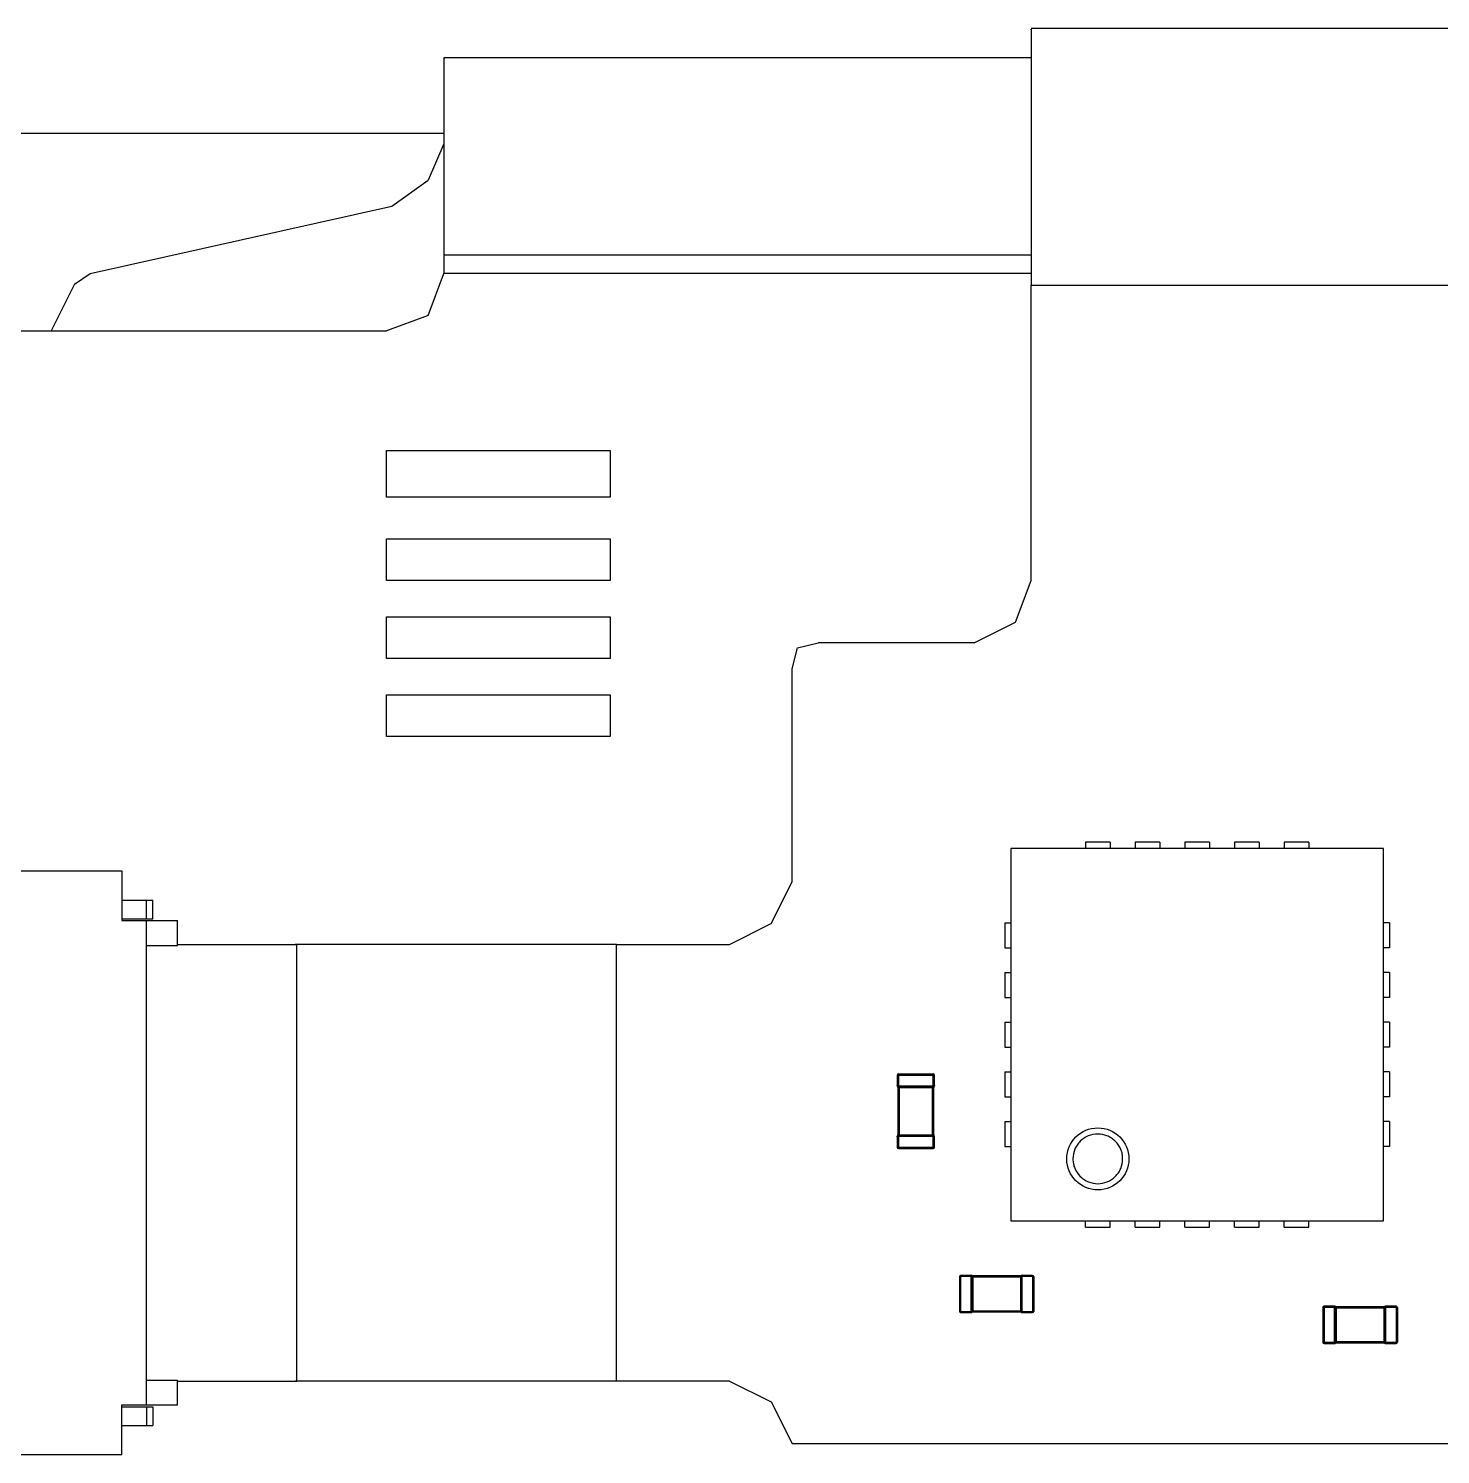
# Model space of a CAD drawing. Header units: millimetres. Extents: x -17.5 to 17.4, y -19.9 to 20.8.
# Drawn here: x -10.67 to 0.7, y 9.31 to 20.8 of the extents above; entities that cross this region are included whole.
import ezdxf

# ---------------------------------------------------------------- set-up
doc = ezdxf.new("R2010")
doc.units = ezdxf.units.MM

msp = doc.modelspace()

# ---------------------------------------------------------------- linework, layer by layer
at = {"color": 7, "linetype": 'Continuous', "lineweight": 25}
for p, q in [((1.047, 20.796), (-2.596, 20.796)), ((-2.596, 20.559), (-7.328, 20.559)), ((-7.328, 19.952), (-15.074, 19.952)), ((-7.328, 19.868), (-7.453, 19.575)), ((-7.746, 19.366), (-7.453, 19.575)), ((-10.175, 18.822), (-7.746, 19.366)), ((-7.328, 18.972), (-7.328, 18.822)), ((-2.596, 18.972), (-7.328, 18.972)), ((-10.301, 18.738), (-10.489, 18.361)), ((-10.301, 18.738), (-10.175, 18.822)), ((-7.453, 18.486), (-7.328, 18.822)), ((-2.596, 18.822), (-7.328, 18.822)), ((-2.596, 18.73), (1.047, 18.73)), ((-2.596, 16.351), (-2.596, 18.73)), ((-7.453, 18.486), (-7.788, 18.361)), ((-14.069, 18.361), (-7.788, 18.361)), ((-7.788, 17.021), (-7.788, 17.398)), ((-7.788, 17.398), (-5.988, 17.398)), ((-5.988, 17.398), (-5.988, 17.021)), ((-5.988, 17.021), (-7.788, 17.021)), ((-7.788, 16.351), (-7.788, 16.686)), ((-7.788, 16.686), (-5.988, 16.686)), ((-5.988, 16.686), (-5.988, 16.351)), ((-5.988, 16.351), (-7.788, 16.351)), ((-2.722, 16.016), (-2.596, 16.351)), ((-7.788, 15.723), (-7.788, 16.058)), ((-7.788, 16.058), (-5.988, 16.058)), ((-5.988, 16.058), (-5.988, 15.723)), ((-3.057, 15.849), (-2.722, 16.016)), ((-4.522, 15.639), (-4.48, 15.807)), ((-4.48, 15.807), (-4.313, 15.849)), ((-3.057, 15.849), (-4.313, 15.849)), ((-5.988, 15.723), (-7.788, 15.723)), ((-4.522, 13.923), (-4.522, 15.639)), ((-7.788, 15.095), (-7.788, 15.43)), ((-7.788, 15.43), (-5.988, 15.43)), ((-5.988, 15.43), (-5.988, 15.095)), ((-5.988, 15.095), (-7.788, 15.095)), ((-1.96, 14.242), (-2.16, 14.242)), ((-2.16, 14.242), (-2.16, 14.192)), ((-1.96, 14.242), (-1.96, 14.192)), ((-1.76, 14.242), (-1.76, 14.192)), ((-1.56, 14.242), (-1.76, 14.242)), ((-1.56, 14.242), (-1.56, 14.192)), ((-1.16, 14.242), (-1.36, 14.242)), ((-1.36, 14.242), (-1.36, 14.192)), ((-1.16, 14.242), (-1.16, 14.192)), ((-0.76, 14.242), (-0.96, 14.242)), ((-0.96, 14.242), (-0.96, 14.192)), ((-0.76, 14.242), (-0.76, 14.192)), ((-0.36, 14.242), (-0.56, 14.242)), ((-0.56, 14.242), (-0.56, 14.192)), ((-0.36, 14.242), (-0.36, 14.192)), ((-2.76, 14.192), (-2.76, 11.192)), ((0.24, 14.192), (-2.76, 14.192)), ((0.24, 11.192), (0.24, 14.192)), ((-13.071, 14.011), (-9.921, 14.011)), ((-9.921, 14.011), (-9.921, 13.611)), ((-4.69, 13.588), (-4.522, 13.923)), ((-9.921, 13.776), (-9.671, 13.776)), ((-9.721, 13.626), (-9.721, 13.776)), ((-9.671, 13.626), (-9.671, 13.776)), ((-9.921, 13.626), (-9.671, 13.626)), ((-9.921, 13.611), (-9.471, 13.611)), ((-9.721, 9.711), (-9.721, 13.611)), ((-9.471, 13.411), (-9.471, 13.611)), ((-5.025, 13.42), (-4.69, 13.588)), ((-2.81, 13.592), (-2.81, 13.392)), ((-2.81, 13.592), (-2.76, 13.592)), ((0.29, 13.592), (0.24, 13.592)), ((0.29, 13.592), (0.29, 13.392)), ((-9.721, 13.411), (-9.471, 13.411)), ((-9.471, 13.42), (-8.511, 13.42)), ((-8.511, 9.903), (-8.511, 13.42)), ((-5.936, 9.903), (-5.936, 13.42)), ((-5.936, 13.42), (-5.025, 13.42)), ((-2.81, 13.392), (-2.76, 13.392)), ((0.29, 13.392), (0.24, 13.392)), ((-2.81, 13.192), (-2.81, 12.992)), ((-2.81, 13.192), (-2.76, 13.192)), ((0.29, 13.192), (0.24, 13.192)), ((0.29, 13.192), (0.29, 12.992)), ((-2.81, 12.992), (-2.76, 12.992)), ((0.29, 12.992), (0.24, 12.992)), ((-2.81, 12.792), (-2.81, 12.592)), ((-2.81, 12.792), (-2.76, 12.792)), ((0.29, 12.792), (0.24, 12.792)), ((0.29, 12.792), (0.29, 12.592)), ((-2.81, 12.592), (-2.76, 12.592)), ((0.29, 12.592), (0.24, 12.592)), ((-3.676, 12.366), (-3.676, 12.282)), ((-3.676, 12.366), (-3.376, 12.366)), ((-3.666, 12.376), (-3.666, 12.282)), ((-3.666, 12.376), (-3.386, 12.376)), ((-3.386, 12.282), (-3.386, 12.376)), ((-3.376, 12.282), (-3.376, 12.366)), ((-2.81, 12.392), (-2.81, 12.192)), ((-2.81, 12.392), (-2.76, 12.392)), ((0.29, 12.392), (0.24, 12.392)), ((0.29, 12.392), (0.29, 12.192)), ((-3.676, 12.282), (-3.666, 12.282)), ((-3.676, 12.281), (-3.675, 12.277)), ((-3.676, 12.279), (-3.676, 12.279)), ((-3.676, 12.279), (-3.675, 12.277)), ((-3.675, 12.277), (-3.674, 12.274)), ((-3.675, 12.276), (-3.675, 12.275)), ((-3.674, 12.274), (-3.674, 12.274)), ((-3.671, 12.268), (-3.671, 11.885)), ((-3.661, 12.281), (-3.391, 12.281)), ((-3.661, 12.274), (-3.391, 12.274)), ((-3.661, 12.268), (-3.391, 12.268)), ((-3.661, 12.268), (-3.661, 11.885)), ((-3.391, 11.885), (-3.391, 12.268)), ((-3.386, 12.282), (-3.376, 12.282)), ((-3.381, 11.885), (-3.381, 12.268)), ((-3.379, 12.274), (-3.377, 12.277)), ((-3.379, 12.274), (-3.379, 12.274)), ((-3.378, 12.275), (-3.377, 12.276)), ((-3.376, 12.281), (-3.377, 12.279)), ((-3.377, 12.277), (-3.376, 12.279)), ((-3.376, 12.279), (-3.376, 12.279)), ((-2.81, 12.192), (-2.76, 12.192)), ((0.29, 12.192), (0.24, 12.192)), ((-2.81, 11.992), (-2.81, 11.792)), ((-2.81, 11.992), (-2.76, 11.992)), ((0.29, 11.992), (0.24, 11.992)), ((0.29, 11.992), (0.29, 11.792)), ((-3.675, 11.875), (-3.676, 11.874)), ((-3.676, 11.874), (-3.676, 11.873)), ((-3.676, 11.871), (-3.676, 11.873)), ((-3.666, 11.871), (-3.676, 11.871)), ((-3.676, 11.871), (-3.676, 11.786)), ((-3.674, 11.878), (-3.675, 11.875)), ((-3.675, 11.877), (-3.675, 11.876)), ((-3.674, 11.878), (-3.674, 11.878)), ((-3.666, 11.871), (-3.666, 11.776)), ((-3.661, 11.885), (-3.391, 11.885)), ((-3.391, 11.878), (-3.661, 11.878)), ((-3.391, 11.872), (-3.661, 11.872)), ((-3.376, 11.871), (-3.386, 11.871)), ((-3.386, 11.776), (-3.386, 11.871)), ((-3.377, 11.875), (-3.379, 11.878)), ((-3.379, 11.878), (-3.379, 11.878)), ((-3.377, 11.876), (-3.378, 11.877)), ((-3.376, 11.874), (-3.377, 11.875)), ((-3.376, 11.871), (-3.377, 11.875)), ((-3.376, 11.873), (-3.376, 11.874)), ((-3.376, 11.786), (-3.376, 11.871)), ((-3.676, 11.786), (-3.376, 11.786)), ((-3.666, 11.776), (-3.386, 11.776)), ((-2.81, 11.792), (-2.76, 11.792)), ((0.29, 11.792), (0.24, 11.792)), ((-2.76, 11.192), (0.24, 11.192)), ((-2.16, 11.142), (-2.16, 11.192)), ((-2.16, 11.142), (-1.96, 11.142)), ((-1.96, 11.142), (-1.96, 11.192)), ((-1.76, 11.142), (-1.76, 11.192)), ((-1.76, 11.142), (-1.56, 11.142)), ((-1.56, 11.142), (-1.56, 11.192)), ((-1.36, 11.142), (-1.36, 11.192)), ((-1.36, 11.142), (-1.16, 11.142)), ((-1.16, 11.142), (-1.16, 11.192)), ((-0.96, 11.142), (-0.96, 11.192)), ((-0.96, 11.142), (-0.76, 11.142)), ((-0.76, 11.142), (-0.76, 11.192)), ((-0.56, 11.142), (-0.56, 11.192)), ((-0.56, 11.142), (-0.36, 11.142)), ((-0.36, 11.142), (-0.36, 11.192)), ((-3.081, 10.744), (-3.175, 10.744)), ((-3.175, 10.744), (-3.175, 10.464)), ((-3.165, 10.754), (-3.165, 10.454)), ((-3.081, 10.754), (-3.165, 10.754)), ((-3.081, 10.744), (-3.081, 10.754)), ((-3.08, 10.754), (-3.078, 10.754)), ((-3.08, 10.469), (-3.08, 10.739)), ((-3.078, 10.754), (-3.078, 10.754)), ((-3.076, 10.753), (-3.078, 10.754)), ((-3.073, 10.752), (-3.076, 10.753)), ((-3.074, 10.752), (-3.075, 10.753)), ((-3.073, 10.752), (-3.073, 10.752)), ((-3.073, 10.469), (-3.073, 10.739)), ((-2.684, 10.749), (-3.067, 10.749)), ((-3.067, 10.739), (-3.067, 10.469)), ((-2.684, 10.739), (-3.067, 10.739)), ((-2.684, 10.739), (-2.684, 10.469)), ((-2.674, 10.753), (-2.677, 10.751)), ((-2.677, 10.752), (-2.677, 10.752)), ((-2.677, 10.739), (-2.677, 10.469)), ((-2.675, 10.753), (-2.676, 10.752)), ((-2.673, 10.754), (-2.674, 10.753)), ((-2.67, 10.754), (-2.674, 10.753)), ((-2.672, 10.754), (-2.673, 10.754)), ((-2.671, 10.739), (-2.671, 10.469)), ((-2.67, 10.754), (-2.67, 10.744)), ((-2.585, 10.754), (-2.67, 10.754)), ((-2.575, 10.744), (-2.67, 10.744)), ((-2.585, 10.754), (-2.585, 10.454)), ((-2.575, 10.744), (-2.575, 10.464)), ((-3.175, 10.464), (-3.081, 10.464)), ((-3.165, 10.454), (-3.081, 10.454)), ((-3.081, 10.454), (-3.081, 10.464)), ((-3.08, 10.454), (-3.076, 10.455)), ((-3.078, 10.454), (-3.076, 10.455)), ((-3.078, 10.454), (-3.078, 10.454)), ((-3.076, 10.455), (-3.073, 10.457)), ((-3.075, 10.455), (-3.074, 10.456)), ((-3.073, 10.457), (-3.073, 10.457)), ((-3.067, 10.469), (-2.684, 10.469)), ((-3.067, 10.459), (-2.684, 10.459)), ((-2.678, 10.457), (-2.674, 10.455)), ((-2.677, 10.457), (-2.677, 10.457)), ((-2.676, 10.456), (-2.675, 10.455)), ((-2.674, 10.455), (-2.673, 10.454)), ((-2.673, 10.454), (-2.672, 10.454)), ((-2.67, 10.454), (-2.672, 10.455)), ((-2.67, 10.464), (-2.67, 10.454)), ((-2.67, 10.464), (-2.575, 10.464)), ((-2.67, 10.454), (-2.585, 10.454)), ((-0.154, 10.496), (-0.248, 10.496)), ((-0.248, 10.496), (-0.248, 10.216)), ((-0.154, 10.506), (-0.238, 10.506)), ((-0.238, 10.506), (-0.238, 10.206)), ((-0.154, 10.496), (-0.154, 10.506)), ((-0.153, 10.506), (-0.151, 10.505)), ((-0.153, 10.221), (-0.153, 10.491)), ((-0.151, 10.505), (-0.151, 10.505)), ((-0.149, 10.505), (-0.151, 10.505)), ((-0.146, 10.503), (-0.149, 10.505)), ((-0.147, 10.504), (-0.148, 10.504)), ((-0.146, 10.503), (-0.146, 10.503)), ((-0.146, 10.221), (-0.146, 10.491)), ((0.243, 10.501), (-0.14, 10.501)), ((-0.14, 10.491), (-0.14, 10.221)), ((0.243, 10.491), (-0.14, 10.491)), ((0.243, 10.491), (0.243, 10.221)), ((0.253, 10.505), (0.25, 10.503)), ((0.25, 10.503), (0.25, 10.503)), ((0.25, 10.491), (0.25, 10.221)), ((0.252, 10.504), (0.251, 10.504)), ((0.257, 10.506), (0.253, 10.505)), ((0.254, 10.505), (0.253, 10.505)), ((0.255, 10.505), (0.254, 10.505)), ((0.256, 10.491), (0.256, 10.221)), ((0.258, 10.506), (0.258, 10.496)), ((0.342, 10.506), (0.258, 10.506)), ((0.352, 10.496), (0.258, 10.496)), ((0.342, 10.506), (0.342, 10.206)), ((0.352, 10.496), (0.352, 10.216)), ((-0.248, 10.216), (-0.154, 10.216)), ((-0.238, 10.206), (-0.154, 10.206)), ((-0.154, 10.206), (-0.154, 10.216)), ((-0.153, 10.206), (-0.149, 10.206)), ((-0.151, 10.206), (-0.151, 10.206)), ((-0.151, 10.206), (-0.149, 10.206)), ((-0.149, 10.206), (-0.146, 10.208)), ((-0.148, 10.207), (-0.147, 10.207)), ((-0.146, 10.208), (-0.146, 10.208)), ((-0.14, 10.221), (0.243, 10.221)), ((-0.14, 10.211), (0.243, 10.211)), ((0.249, 10.208), (0.253, 10.206)), ((0.25, 10.208), (0.25, 10.208)), ((0.251, 10.207), (0.252, 10.207)), ((0.253, 10.206), (0.254, 10.206)), ((0.254, 10.206), (0.255, 10.206)), ((0.257, 10.206), (0.255, 10.206)), ((0.258, 10.216), (0.352, 10.216)), ((0.258, 10.216), (0.258, 10.206)), ((0.258, 10.206), (0.342, 10.206)), ((-9.721, 9.911), (-9.471, 9.911)), ((-9.471, 9.711), (-9.471, 9.911)), ((-9.471, 9.903), (-8.511, 9.903)), ((-5.025, 9.903), (-5.936, 9.903)), ((-5.025, 9.903), (-4.69, 9.735)), ((-9.921, 9.711), (-9.471, 9.711)), ((-9.921, 9.311), (-9.921, 9.711)), ((-9.921, 9.696), (-9.671, 9.696)), ((-9.721, 9.696), (-9.721, 9.546)), ((-9.671, 9.696), (-9.671, 9.546)), ((-4.69, 9.735), (-4.522, 9.4)), ((-9.921, 9.546), (-9.671, 9.546)), ((-13.071, 9.311), (-9.921, 9.311)), ((-4.522, 9.4), (1.926, 9.4))]:
    msp.add_line(p, q, dxfattribs=at)
at = {"color": 7, "linetype": 'Continuous', "lineweight": 25, "flags": 128}
for points in [[(-3.666, 12.282), (-3.667, 12.281), (-3.668, 12.28), (-3.668, 12.279), (-3.669, 12.277), (-3.669, 12.277), (-3.67, 12.276), (-3.67, 12.275), (-3.671, 12.274)], [(-3.661, 12.281), (-3.661, 12.28), (-3.661, 12.279), (-3.661, 12.278), (-3.661, 12.277), (-3.661, 12.276), (-3.661, 12.276), (-3.661, 12.275), (-3.661, 12.274)], [(-3.661, 12.268), (-3.661, 12.268), (-3.661, 12.269), (-3.661, 12.27), (-3.661, 12.271), (-3.661, 12.272), (-3.661, 12.273), (-3.661, 12.273), (-3.661, 12.274)], [(-3.391, 12.281), (-3.391, 12.28), (-3.391, 12.279), (-3.391, 12.278), (-3.391, 12.277), (-3.391, 12.276), (-3.391, 12.276), (-3.391, 12.275), (-3.391, 12.274)], [(-3.391, 12.268), (-3.391, 12.268), (-3.391, 12.269), (-3.391, 12.27), (-3.391, 12.271), (-3.391, 12.272), (-3.391, 12.273), (-3.391, 12.273), (-3.391, 12.274)], [(-3.386, 12.282), (-3.385, 12.281), (-3.385, 12.28), (-3.384, 12.279), (-3.383, 12.277), (-3.383, 12.277), (-3.382, 12.276), (-3.382, 12.275), (-3.382, 12.274)], [(-3.666, 11.871), (-3.667, 11.872), (-3.668, 11.873), (-3.668, 11.874), (-3.669, 11.875), (-3.669, 11.876), (-3.67, 11.877), (-3.67, 11.878), (-3.671, 11.878)], [(-3.661, 11.878), (-3.661, 11.879), (-3.661, 11.88), (-3.661, 11.881), (-3.661, 11.881), (-3.661, 11.882), (-3.661, 11.883), (-3.661, 11.884), (-3.661, 11.885)], [(-3.661, 11.872), (-3.661, 11.873), (-3.661, 11.873), (-3.661, 11.874), (-3.661, 11.875), (-3.661, 11.876), (-3.661, 11.877), (-3.661, 11.878), (-3.661, 11.878)], [(-3.391, 11.878), (-3.391, 11.879), (-3.391, 11.88), (-3.391, 11.881), (-3.391, 11.881), (-3.391, 11.882), (-3.391, 11.883), (-3.391, 11.884), (-3.391, 11.885)], [(-3.391, 11.872), (-3.391, 11.873), (-3.391, 11.873), (-3.391, 11.874), (-3.391, 11.875), (-3.391, 11.876), (-3.391, 11.877), (-3.391, 11.878), (-3.391, 11.878)], [(-3.386, 11.871), (-3.385, 11.872), (-3.385, 11.873), (-3.384, 11.874), (-3.383, 11.875), (-3.383, 11.876), (-3.382, 11.877), (-3.382, 11.878), (-3.382, 11.878)], [(-3.081, 10.744), (-3.08, 10.745), (-3.079, 10.746), (-3.078, 10.746), (-3.076, 10.747), (-3.076, 10.747), (-3.075, 10.748), (-3.074, 10.748), (-3.073, 10.749)], [(-3.08, 10.739), (-3.079, 10.739), (-3.078, 10.739), (-3.077, 10.739), (-3.076, 10.739), (-3.075, 10.739), (-3.075, 10.739), (-3.074, 10.739), (-3.073, 10.739)], [(-3.073, 10.739), (-3.073, 10.739), (-3.072, 10.739), (-3.071, 10.739), (-3.07, 10.739), (-3.069, 10.739), (-3.068, 10.739), (-3.068, 10.739), (-3.067, 10.739)], [(-2.684, 10.739), (-2.683, 10.739), (-2.682, 10.739), (-2.681, 10.739), (-2.68, 10.739), (-2.68, 10.739), (-2.679, 10.739), (-2.678, 10.739), (-2.677, 10.739)], [(-2.67, 10.744), (-2.671, 10.745), (-2.672, 10.746), (-2.673, 10.746), (-2.674, 10.747), (-2.675, 10.747), (-2.676, 10.748), (-2.677, 10.748), (-2.677, 10.749)], [(-2.671, 10.739), (-2.672, 10.739), (-2.672, 10.739), (-2.673, 10.739), (-2.674, 10.739), (-2.675, 10.739), (-2.676, 10.739), (-2.677, 10.739), (-2.677, 10.739)], [(-3.081, 10.464), (-3.08, 10.463), (-3.079, 10.463), (-3.078, 10.462), (-3.076, 10.461), (-3.076, 10.461), (-3.075, 10.46), (-3.074, 10.46), (-3.073, 10.46)], [(-3.08, 10.469), (-3.079, 10.469), (-3.078, 10.469), (-3.077, 10.469), (-3.076, 10.469), (-3.075, 10.469), (-3.075, 10.469), (-3.074, 10.469), (-3.073, 10.469)], [(-3.073, 10.469), (-3.073, 10.469), (-3.072, 10.469), (-3.071, 10.469), (-3.07, 10.469), (-3.069, 10.469), (-3.068, 10.469), (-3.068, 10.469), (-3.067, 10.469)], [(-2.684, 10.469), (-2.683, 10.469), (-2.682, 10.469), (-2.681, 10.469), (-2.68, 10.469), (-2.68, 10.469), (-2.679, 10.469), (-2.678, 10.469), (-2.677, 10.469)], [(-2.671, 10.469), (-2.672, 10.469), (-2.672, 10.469), (-2.673, 10.469), (-2.674, 10.469), (-2.675, 10.469), (-2.676, 10.469), (-2.677, 10.469), (-2.677, 10.469)], [(-2.67, 10.464), (-2.671, 10.463), (-2.672, 10.463), (-2.673, 10.462), (-2.674, 10.461), (-2.675, 10.461), (-2.676, 10.46), (-2.677, 10.46), (-2.677, 10.46)], [(-0.154, 10.496), (-0.153, 10.496), (-0.152, 10.497), (-0.15, 10.498), (-0.149, 10.498), (-0.148, 10.499), (-0.148, 10.499), (-0.147, 10.5), (-0.146, 10.5)], [(-0.153, 10.491), (-0.152, 10.491), (-0.151, 10.491), (-0.15, 10.491), (-0.149, 10.491), (-0.148, 10.491), (-0.148, 10.491), (-0.147, 10.491), (-0.146, 10.491)], [(-0.146, 10.491), (-0.145, 10.491), (-0.145, 10.491), (-0.144, 10.491), (-0.143, 10.491), (-0.142, 10.491), (-0.141, 10.491), (-0.14, 10.491), (-0.14, 10.491)], [(0.243, 10.491), (0.244, 10.491), (0.245, 10.491), (0.246, 10.491), (0.247, 10.491), (0.248, 10.491), (0.248, 10.491), (0.249, 10.491), (0.25, 10.491)], [(0.258, 10.496), (0.256, 10.496), (0.255, 10.497), (0.254, 10.498), (0.253, 10.498), (0.252, 10.499), (0.251, 10.499), (0.25, 10.5), (0.25, 10.5)], [(0.256, 10.491), (0.255, 10.491), (0.255, 10.491), (0.254, 10.491), (0.253, 10.491), (0.252, 10.491), (0.251, 10.491), (0.25, 10.491), (0.25, 10.491)], [(-0.154, 10.216), (-0.153, 10.215), (-0.152, 10.214), (-0.15, 10.213), (-0.149, 10.213), (-0.148, 10.212), (-0.148, 10.212), (-0.147, 10.211), (-0.146, 10.211)], [(-0.153, 10.221), (-0.152, 10.221), (-0.151, 10.221), (-0.15, 10.221), (-0.149, 10.221), (-0.148, 10.221), (-0.148, 10.221), (-0.147, 10.221), (-0.146, 10.221)], [(-0.146, 10.221), (-0.145, 10.221), (-0.145, 10.221), (-0.144, 10.221), (-0.143, 10.221), (-0.142, 10.221), (-0.141, 10.221), (-0.14, 10.221), (-0.14, 10.221)], [(0.243, 10.221), (0.244, 10.221), (0.245, 10.221), (0.246, 10.221), (0.247, 10.221), (0.248, 10.221), (0.248, 10.221), (0.249, 10.221), (0.25, 10.221)], [(0.256, 10.221), (0.255, 10.221), (0.255, 10.221), (0.254, 10.221), (0.253, 10.221), (0.252, 10.221), (0.251, 10.221), (0.25, 10.221), (0.25, 10.221)], [(0.258, 10.216), (0.256, 10.215), (0.255, 10.214), (0.254, 10.213), (0.253, 10.213), (0.252, 10.212), (0.251, 10.212), (0.25, 10.211), (0.25, 10.211)]]:
    msp.add_lwpolyline(points, dxfattribs=at)
at = {"color": 7, "linetype": 'Continuous', "lineweight": 25}
msp.add_circle((-2.06, 11.692), 0.25, dxfattribs=at)
for centre, radius, start, end in [((-3.666, 12.366), 0.01, 90, 180), ((-3.386, 12.366), 0.01, 0, 90), ((-3.668, 12.282), 0.00854, 182.195, 248.6735), ((-3.666, 12.281), 0.01, 180, 191.8375), ((-3.681, 12.268), 0.01, 359.9999, 41.4097), ((-3.681, 12.268), 0.00978, 357.9466, 41.9568), ((-3.696, 12.264), 0.0323, 6.0885, 18.6142), ((-3.357, 12.264), 0.0323, 161.3805, 173.9144), ((-3.385, 12.282), 0.00854, 291.3265, 357.8049), ((-3.372, 12.268), 0.00978, 138.0425, 182.0537), ((-3.371, 12.268), 0.01, 138.5904, 180), ((-3.386, 12.281), 0.01, 348.162, 0), ((-3.668, 11.87), 0.00854, 111.3265, 177.8049), ((-3.666, 11.872), 0.01, 168.1635, 180), ((-3.681, 11.885), 0.01, 318.5905, 359.9999), ((-3.681, 11.885), 0.00978, 318.0433, 2.0528), ((-3.696, 11.889), 0.0323, 341.3819, 353.9128), ((-3.357, 11.889), 0.0323, 186.0838, 198.6186), ((-3.385, 11.87), 0.00854, 2.195, 68.6734), ((-3.372, 11.885), 0.00978, 177.9464, 221.957), ((-3.371, 11.885), 0.01, 179.9999, 221.4097), ((-3.386, 11.872), 0.01, 0, 11.8369), ((-3.666, 11.786), 0.01, 180, 270), ((-3.386, 11.786), 0.01, 270, 0), ((-3.165, 10.744), 0.01, 90, 180), ((-3.081, 10.746), 0.00854, 21.3265, 87.8049), ((-3.08, 10.744), 0.01, 78.1635, 90), ((-3.067, 10.759), 0.01, 228.5905, 269.9999), ((-3.067, 10.759), 0.00978, 228.0433, 272.0528), ((-3.063, 10.774), 0.0323, 251.3819, 263.9128), ((-2.684, 10.759), 0.01, 269.9999, 311.4097), ((-2.684, 10.759), 0.00978, 267.9466, 311.9568), ((-2.688, 10.774), 0.0323, 276.0885, 288.6142), ((-2.669, 10.746), 0.00854, 92.195, 158.6735), ((-2.671, 10.744), 0.01, 90, 101.8375), ((-2.585, 10.744), 0.01, 0, 90), ((-3.165, 10.464), 0.01, 180, 270), ((-3.081, 10.463), 0.00854, 272.195, 338.6734), ((-3.08, 10.464), 0.01, 270, 281.8369), ((-3.063, 10.435), 0.0323, 96.0838, 108.6186), ((-3.067, 10.45), 0.00978, 87.9464, 131.957), ((-3.067, 10.449), 0.01, 89.9999, 131.4097), ((-2.688, 10.435), 0.0323, 71.3805, 83.9144), ((-2.684, 10.45), 0.00978, 48.0425, 92.0537), ((-2.684, 10.449), 0.01, 48.5904, 90), ((-2.669, 10.463), 0.00854, 201.3265, 267.8049), ((-2.671, 10.464), 0.01, 258.162, 270), ((-2.585, 10.464), 0.01, 270, 360), ((-0.238, 10.496), 0.01, 90, 180), ((-0.154, 10.497), 0.00854, 21.3265, 87.8049), ((-0.153, 10.496), 0.01, 78.1635, 90), ((-0.14, 10.51), 0.00978, 228.0433, 272.0528), ((-0.14, 10.511), 0.01, 228.5905, 269.9999), ((-0.136, 10.525), 0.0323, 251.3819, 263.9128), ((0.243, 10.51), 0.00978, 267.9466, 311.9568), ((0.243, 10.511), 0.01, 269.9999, 311.4097), ((0.239, 10.525), 0.0323, 276.0885, 288.6142), ((0.258, 10.497), 0.00854, 92.195, 158.6735), ((0.256, 10.496), 0.01, 90, 101.8375), ((0.342, 10.496), 0.01, 0, 90), ((-0.238, 10.216), 0.01, 180, 270), ((-0.154, 10.214), 0.00854, 272.195, 338.6734), ((-0.153, 10.216), 0.01, 270, 281.8369), ((-0.136, 10.186), 0.0323, 96.0838, 108.6186), ((-0.14, 10.201), 0.00978, 87.9464, 131.957), ((-0.14, 10.201), 0.01, 89.9999, 131.4097), ((0.239, 10.186), 0.0323, 71.3805, 83.9144), ((0.243, 10.201), 0.00978, 48.0425, 92.0537), ((0.243, 10.201), 0.01, 48.5904, 90), ((0.258, 10.214), 0.00854, 201.3265, 267.8049), ((0.256, 10.216), 0.01, 258.162, 270), ((0.342, 10.216), 0.01, 270, 0)]:
    msp.add_arc(centre, radius, start, end, dxfattribs=at)
for points, knots in [([(-2.596, 20.785), (-2.596, 20.788), (-2.596, 20.799), (-2.596, 20.725), (-2.596, 20.593), (-2.596, 20.396), (-2.596, 20.136), (-2.596, 19.815), (-2.596, 19.444), (-2.596, 19.08), (-2.596, 18.842), (-2.596, 18.73)], [0, 0, 0, 0, 0.054755, 0.20498, 0.350664, 0.478426, 0.588893, 0.709373, 0.816455, 0.91337, 1, 1, 1, 1]), ([(-7.328, 20.553), (-7.328, 20.554), (-7.328, 20.559), (-7.328, 20.505), (-7.328, 20.404), (-7.328, 20.235), (-7.328, 19.984), (-7.328, 19.659), (-7.328, 19.323), (-7.328, 19.083), (-7.328, 18.972)], [0, 0, 0, 0, 0.048378, 0.198155, 0.33583, 0.455186, 0.614202, 0.759631, 0.889022, 1, 1, 1, 1]), ([(-5.936, 13.42), (-6.014, 13.42), (-6.177, 13.42), (-6.435, 13.42), (-6.694, 13.42), (-6.944, 13.42), (-7.279, 13.42), (-7.778, 13.42), (-8.284, 13.42), (-8.525, 13.42)], [0, 0, 0, 0, 0.0625, 0.125, 0.25, 0.375, 0.5, 0.75, 1, 1, 1, 1]), ([(-3.676, 12.281), (-3.676, 12.281), (-3.676, 12.281), (-3.676, 12.281), (-3.676, 12.282), (-3.676, 12.282)], [0, 0, 0, 0, 0.130558, 0.362832, 1, 1, 1, 1]), ([(-3.675, 12.277), (-3.675, 12.277), (-3.675, 12.276), (-3.674, 12.275), (-3.673, 12.274)], [0, 0, 0, 0, 0.09636, 1, 1, 1, 1]), ([(-3.674, 12.274), (-3.674, 12.274), (-3.674, 12.274), (-3.673, 12.274), (-3.673, 12.274)], [0, 0, 0, 0, 0.376261, 1, 1, 1, 1]), ([(-3.673, 12.274), (-3.673, 12.274), (-3.672, 12.274), (-3.671, 12.274), (-3.671, 12.274)], [0, 0, 0, 0, 0.528258, 1, 1, 1, 1]), ([(-3.671, 12.274), (-3.67, 12.274), (-3.668, 12.274), (-3.666, 12.274), (-3.665, 12.274)], [0, 0, 0, 0, 0.590507, 1, 1, 1, 1]), ([(-3.671, 12.268), (-3.671, 12.268), (-3.671, 12.268), (-3.671, 12.267), (-3.671, 12.267)], [0, 0, 0, 0, 0.533308, 1, 1, 1, 1]), ([(-3.671, 12.267), (-3.67, 12.267), (-3.67, 12.267), (-3.667, 12.267), (-3.665, 12.267), (-3.664, 12.267)], [0, 0, 0, 0, 0.280458, 0.561285, 1, 1, 1, 1]), ([(-3.666, 12.282), (-3.666, 12.282), (-3.665, 12.281), (-3.664, 12.281), (-3.664, 12.281)], [0, 0, 0, 0, 0.7509963, 1, 1, 1, 1]), ([(-3.664, 12.281), (-3.664, 12.28), (-3.665, 12.277), (-3.665, 12.275), (-3.665, 12.274)], [0, 0, 0, 0, 0.559265, 1, 1, 1, 1]), ([(-3.665, 12.274), (-3.664, 12.274), (-3.663, 12.274), (-3.662, 12.274), (-3.661, 12.274)], [0, 0, 0, 0, 0.588221, 1, 1, 1, 1]), ([(-3.664, 12.281), (-3.664, 12.281), (-3.663, 12.281), (-3.662, 12.281), (-3.661, 12.281)], [0, 0, 0, 0, 0.5776981, 1, 1, 1, 1]), ([(-3.664, 12.267), (-3.663, 12.267), (-3.662, 12.268), (-3.661, 12.268), (-3.661, 12.268)], [0, 0, 0, 0, 0.587165, 1, 1, 1, 1]), ([(-3.391, 12.281), (-3.391, 12.281), (-3.39, 12.281), (-3.389, 12.281), (-3.388, 12.281)], [0, 0, 0, 0, 0.543981, 1, 1, 1, 1]), ([(-3.391, 12.274), (-3.39, 12.274), (-3.389, 12.274), (-3.388, 12.274), (-3.387, 12.274)], [0, 0, 0, 0, 0.531822, 1, 1, 1, 1]), ([(-3.391, 12.268), (-3.391, 12.268), (-3.39, 12.268), (-3.389, 12.267), (-3.389, 12.267)], [0, 0, 0, 0, 0.533476, 1, 1, 1, 1]), ([(-3.389, 12.267), (-3.388, 12.267), (-3.386, 12.267), (-3.383, 12.267), (-3.382, 12.267), (-3.381, 12.267)], [0, 0, 0, 0, 0.2804593, 0.5612824, 1, 1, 1, 1]), ([(-3.388, 12.281), (-3.388, 12.281), (-3.388, 12.281), (-3.387, 12.281), (-3.387, 12.282), (-3.386, 12.282)], [0, 0, 0, 0, 0.130554, 0.362826, 1, 1, 1, 1]), ([(-3.388, 12.281), (-3.388, 12.28), (-3.388, 12.277), (-3.387, 12.275), (-3.387, 12.274)], [0, 0, 0, 0, 0.559271, 1, 1, 1, 1]), ([(-3.387, 12.274), (-3.386, 12.274), (-3.384, 12.274), (-3.382, 12.274), (-3.382, 12.274)], [0, 0, 0, 0, 0.528254, 1, 1, 1, 1]), ([(-3.382, 12.274), (-3.381, 12.274), (-3.38, 12.274), (-3.379, 12.274), (-3.379, 12.274)], [0, 0, 0, 0, 0.590507, 1, 1, 1, 1]), ([(-3.381, 12.267), (-3.381, 12.267), (-3.381, 12.268), (-3.381, 12.268), (-3.381, 12.268)], [0, 0, 0, 0, 0.5873513, 1, 1, 1, 1]), ([(-3.377, 12.279), (-3.377, 12.278), (-3.377, 12.276), (-3.378, 12.275), (-3.379, 12.274)], [0, 0, 0, 0, 0.414578, 1, 1, 1, 1]), ([(-3.379, 12.274), (-3.379, 12.274), (-3.379, 12.274), (-3.379, 12.274), (-3.379, 12.274)], [0, 0, 0, 0, 0.783424, 1, 1, 1, 1]), ([(-3.376, 12.282), (-3.376, 12.282), (-3.376, 12.281), (-3.376, 12.281), (-3.376, 12.281)], [0, 0, 0, 0, 0.750995, 1, 1, 1, 1]), ([(-3.676, 11.873), (-3.676, 11.874), (-3.675, 11.876), (-3.674, 11.877), (-3.673, 11.878)], [0, 0, 0, 0, 0.414578, 1, 1, 1, 1]), ([(-3.676, 11.871), (-3.676, 11.871), (-3.676, 11.871), (-3.676, 11.871), (-3.676, 11.871)], [0, 0, 0, 0, 0.750965, 1, 1, 1, 1]), ([(-3.673, 11.878), (-3.673, 11.878), (-3.674, 11.878), (-3.674, 11.878), (-3.674, 11.878)], [0, 0, 0, 0, 0.78322, 1, 1, 1, 1]), ([(-3.671, 11.878), (-3.671, 11.878), (-3.672, 11.879), (-3.673, 11.878), (-3.673, 11.878)], [0, 0, 0, 0, 0.590453, 1, 1, 1, 1]), ([(-3.671, 11.885), (-3.67, 11.885), (-3.67, 11.886), (-3.667, 11.886), (-3.665, 11.885), (-3.664, 11.885)], [0, 0, 0, 0, 0.281015, 0.562038, 1, 1, 1, 1]), ([(-3.671, 11.885), (-3.671, 11.885), (-3.671, 11.885), (-3.671, 11.885), (-3.671, 11.885)], [0, 0, 0, 0, 0.5342385, 1, 1, 1, 1]), ([(-3.665, 11.878), (-3.666, 11.878), (-3.668, 11.879), (-3.67, 11.878), (-3.671, 11.878)], [0, 0, 0, 0, 0.528317, 1, 1, 1, 1]), ([(-3.664, 11.871), (-3.664, 11.871), (-3.665, 11.871), (-3.665, 11.871), (-3.666, 11.871), (-3.666, 11.871)], [0, 0, 0, 0, 0.130604, 0.362898, 1, 1, 1, 1]), ([(-3.664, 11.871), (-3.664, 11.873), (-3.665, 11.875), (-3.665, 11.877), (-3.665, 11.878)], [0, 0, 0, 0, 0.559271, 1, 1, 1, 1]), ([(-3.661, 11.878), (-3.662, 11.878), (-3.663, 11.878), (-3.665, 11.878), (-3.665, 11.878)], [0, 0, 0, 0, 0.531299, 1, 1, 1, 1]), ([(-3.664, 11.885), (-3.663, 11.885), (-3.662, 11.885), (-3.661, 11.885), (-3.661, 11.885)], [0, 0, 0, 0, 0.587246, 1, 1, 1, 1]), ([(-3.661, 11.872), (-3.662, 11.872), (-3.663, 11.872), (-3.664, 11.872), (-3.664, 11.871)], [0, 0, 0, 0, 0.54342, 1, 1, 1, 1]), ([(-3.391, 11.885), (-3.391, 11.885), (-3.39, 11.885), (-3.389, 11.885), (-3.389, 11.885)], [0, 0, 0, 0, 0.533411, 1, 1, 1, 1]), ([(-3.387, 11.878), (-3.388, 11.878), (-3.389, 11.878), (-3.391, 11.878), (-3.391, 11.878)], [0, 0, 0, 0, 0.587776, 1, 1, 1, 1]), ([(-3.388, 11.871), (-3.389, 11.872), (-3.39, 11.872), (-3.391, 11.872), (-3.391, 11.872)], [0, 0, 0, 0, 0.577206, 1, 1, 1, 1]), ([(-3.389, 11.885), (-3.388, 11.885), (-3.386, 11.886), (-3.383, 11.886), (-3.382, 11.885), (-3.381, 11.885)], [0, 0, 0, 0, 0.281028, 0.562042, 1, 1, 1, 1]), ([(-3.388, 11.871), (-3.388, 11.873), (-3.388, 11.875), (-3.387, 11.877), (-3.387, 11.878)], [0, 0, 0, 0, 0.559265, 1, 1, 1, 1]), ([(-3.386, 11.871), (-3.387, 11.871), (-3.387, 11.871), (-3.388, 11.871), (-3.388, 11.871)], [0, 0, 0, 0, 0.750961, 1, 1, 1, 1]), ([(-3.382, 11.878), (-3.383, 11.878), (-3.384, 11.879), (-3.386, 11.878), (-3.387, 11.878)], [0, 0, 0, 0, 0.590456, 1, 1, 1, 1]), ([(-3.379, 11.878), (-3.379, 11.878), (-3.38, 11.879), (-3.381, 11.878), (-3.382, 11.878)], [0, 0, 0, 0, 0.528317, 1, 1, 1, 1]), ([(-3.381, 11.885), (-3.381, 11.885), (-3.381, 11.885), (-3.381, 11.885), (-3.381, 11.885)], [0, 0, 0, 0, 0.586327, 1, 1, 1, 1]), ([(-3.377, 11.875), (-3.377, 11.875), (-3.377, 11.877), (-3.378, 11.878), (-3.379, 11.878)], [0, 0, 0, 0, 0.096374, 1, 1, 1, 1]), ([(-3.379, 11.878), (-3.379, 11.878), (-3.379, 11.878), (-3.379, 11.878), (-3.379, 11.878)], [0, 0, 0, 0, 0.375414, 1, 1, 1, 1]), ([(-3.376, 11.871), (-3.376, 11.871), (-3.376, 11.871), (-3.376, 11.871), (-3.376, 11.871), (-3.376, 11.871)], [0, 0, 0, 0, 0.130595, 0.362891, 1, 1, 1, 1]), ([(-2.06, 11.892), (-2.087, 11.89), (-2.139, 11.884), (-2.194, 11.844), (-2.228, 11.805), (-2.253, 11.758), (-2.263, 11.705), (-2.258, 11.653), (-2.243, 11.603), (-2.213, 11.558), (-2.171, 11.524), (-2.125, 11.499), (-2.086, 11.495), (-2.06, 11.492)], [0, 0, 0, 0, 0.123948, 0.24951, 0.312431, 0.373498, 0.499811, 0.562707, 0.62377, 0.750067, 0.813688, 0.88031, 1, 1, 1, 1]), ([(-2.06, 11.492), (-2.034, 11.495), (-1.982, 11.5), (-1.927, 11.54), (-1.893, 11.58), (-1.868, 11.626), (-1.858, 11.679), (-1.862, 11.731), (-1.877, 11.782), (-1.908, 11.826), (-1.95, 11.86), (-1.996, 11.885), (-2.035, 11.89), (-2.06, 11.892)], [0, 0, 0, 0, 0.123948, 0.24951, 0.312431, 0.373498, 0.499811, 0.562707, 0.62377, 0.750067, 0.813688, 0.88031, 1, 1, 1, 1]), ([(-3.081, 10.754), (-3.081, 10.754), (-3.08, 10.754), (-3.08, 10.754), (-3.08, 10.754)], [0, 0, 0, 0, 0.750965, 1, 1, 1, 1]), ([(-3.08, 10.742), (-3.08, 10.742), (-3.08, 10.742), (-3.08, 10.743), (-3.081, 10.744), (-3.081, 10.744)], [0, 0, 0, 0, 0.130604, 0.362898, 1, 1, 1, 1]), ([(-3.08, 10.742), (-3.079, 10.742), (-3.076, 10.743), (-3.074, 10.743), (-3.073, 10.743)], [0, 0, 0, 0, 0.559271, 1, 1, 1, 1]), ([(-3.08, 10.739), (-3.08, 10.74), (-3.08, 10.741), (-3.08, 10.742), (-3.08, 10.742)], [0, 0, 0, 0, 0.54342, 1, 1, 1, 1]), ([(-3.078, 10.754), (-3.077, 10.754), (-3.076, 10.753), (-3.074, 10.752), (-3.073, 10.751)], [0, 0, 0, 0, 0.4145778, 1, 1, 1, 1]), ([(-3.073, 10.751), (-3.073, 10.751), (-3.073, 10.752), (-3.073, 10.752), (-3.073, 10.752)], [0, 0, 0, 0, 0.78322, 1, 1, 1, 1]), ([(-3.073, 10.749), (-3.073, 10.749), (-3.073, 10.75), (-3.073, 10.751), (-3.073, 10.751)], [0, 0, 0, 0, 0.590453, 1, 1, 1, 1]), ([(-3.073, 10.743), (-3.073, 10.744), (-3.073, 10.746), (-3.073, 10.748), (-3.073, 10.749)], [0, 0, 0, 0, 0.528317, 1, 1, 1, 1]), ([(-3.073, 10.739), (-3.073, 10.74), (-3.073, 10.741), (-3.073, 10.743), (-3.073, 10.743)], [0, 0, 0, 0, 0.531299, 1, 1, 1, 1]), ([(-3.067, 10.749), (-3.067, 10.749), (-3.067, 10.749), (-3.066, 10.749), (-3.066, 10.749)], [0, 0, 0, 0, 0.5342385, 1, 1, 1, 1]), ([(-3.066, 10.742), (-3.066, 10.741), (-3.067, 10.74), (-3.067, 10.739), (-3.067, 10.739)], [0, 0, 0, 0, 0.5872464, 1, 1, 1, 1]), ([(-3.066, 10.749), (-3.066, 10.748), (-3.066, 10.748), (-3.066, 10.745), (-3.066, 10.743), (-3.066, 10.742)], [0, 0, 0, 0, 0.281015, 0.562038, 1, 1, 1, 1]), ([(-2.684, 10.749), (-2.684, 10.748), (-2.685, 10.748), (-2.685, 10.745), (-2.685, 10.743), (-2.684, 10.742)], [0, 0, 0, 0, 0.280458, 0.561285, 1, 1, 1, 1]), ([(-2.684, 10.749), (-2.684, 10.749), (-2.684, 10.749), (-2.684, 10.749), (-2.684, 10.749)], [0, 0, 0, 0, 0.533308, 1, 1, 1, 1]), ([(-2.684, 10.742), (-2.684, 10.741), (-2.684, 10.74), (-2.684, 10.739), (-2.684, 10.739)], [0, 0, 0, 0, 0.587165, 1, 1, 1, 1]), ([(-2.677, 10.751), (-2.677, 10.751), (-2.678, 10.75), (-2.677, 10.749), (-2.677, 10.749)], [0, 0, 0, 0, 0.528258, 1, 1, 1, 1]), ([(-2.674, 10.753), (-2.674, 10.753), (-2.676, 10.753), (-2.677, 10.752), (-2.677, 10.751)], [0, 0, 0, 0, 0.09636, 1, 1, 1, 1]), ([(-2.677, 10.752), (-2.677, 10.752), (-2.677, 10.752), (-2.677, 10.751), (-2.677, 10.751)], [0, 0, 0, 0, 0.376261, 1, 1, 1, 1]), ([(-2.677, 10.749), (-2.677, 10.748), (-2.678, 10.746), (-2.677, 10.744), (-2.677, 10.743)], [0, 0, 0, 0, 0.590507, 1, 1, 1, 1]), ([(-2.67, 10.742), (-2.672, 10.742), (-2.674, 10.743), (-2.676, 10.743), (-2.677, 10.743)], [0, 0, 0, 0, 0.559265, 1, 1, 1, 1]), ([(-2.677, 10.743), (-2.677, 10.742), (-2.677, 10.741), (-2.677, 10.74), (-2.677, 10.739)], [0, 0, 0, 0, 0.588221, 1, 1, 1, 1]), ([(-2.67, 10.742), (-2.671, 10.742), (-2.671, 10.741), (-2.671, 10.74), (-2.671, 10.739)], [0, 0, 0, 0, 0.577698, 1, 1, 1, 1]), ([(-2.67, 10.754), (-2.67, 10.754), (-2.67, 10.754), (-2.67, 10.754), (-2.67, 10.754), (-2.67, 10.754)], [0, 0, 0, 0, 0.130558, 0.362832, 1, 1, 1, 1]), ([(-2.67, 10.744), (-2.67, 10.744), (-2.67, 10.743), (-2.67, 10.742), (-2.67, 10.742)], [0, 0, 0, 0, 0.750996, 1, 1, 1, 1]), ([(-3.081, 10.464), (-3.081, 10.465), (-3.08, 10.465), (-3.08, 10.466), (-3.08, 10.466)], [0, 0, 0, 0, 0.750961, 1, 1, 1, 1]), ([(-3.08, 10.454), (-3.08, 10.454), (-3.08, 10.454), (-3.08, 10.454), (-3.081, 10.454), (-3.081, 10.454)], [0, 0, 0, 0, 0.1305949, 0.3628914, 1, 1, 1, 1]), ([(-3.08, 10.466), (-3.08, 10.467), (-3.08, 10.468), (-3.08, 10.469), (-3.08, 10.469)], [0, 0, 0, 0, 0.5772056, 1, 1, 1, 1]), ([(-3.08, 10.466), (-3.079, 10.466), (-3.076, 10.466), (-3.074, 10.465), (-3.073, 10.465)], [0, 0, 0, 0, 0.559265, 1, 1, 1, 1]), ([(-3.076, 10.455), (-3.076, 10.455), (-3.075, 10.455), (-3.074, 10.456), (-3.073, 10.457)], [0, 0, 0, 0, 0.096374, 1, 1, 1, 1]), ([(-3.073, 10.465), (-3.073, 10.466), (-3.073, 10.467), (-3.073, 10.469), (-3.073, 10.469)], [0, 0, 0, 0, 0.587776, 1, 1, 1, 1]), ([(-3.073, 10.46), (-3.073, 10.461), (-3.073, 10.462), (-3.073, 10.464), (-3.073, 10.465)], [0, 0, 0, 0, 0.590456, 1, 1, 1, 1]), ([(-3.073, 10.457), (-3.073, 10.457), (-3.073, 10.458), (-3.073, 10.459), (-3.073, 10.46)], [0, 0, 0, 0, 0.528317, 1, 1, 1, 1]), ([(-3.073, 10.457), (-3.073, 10.457), (-3.073, 10.457), (-3.073, 10.457), (-3.073, 10.457)], [0, 0, 0, 0, 0.375414, 1, 1, 1, 1]), ([(-3.067, 10.469), (-3.067, 10.469), (-3.067, 10.468), (-3.066, 10.467), (-3.066, 10.467)], [0, 0, 0, 0, 0.5334106, 1, 1, 1, 1]), ([(-3.066, 10.459), (-3.066, 10.459), (-3.067, 10.459), (-3.067, 10.459), (-3.067, 10.459)], [0, 0, 0, 0, 0.586327, 1, 1, 1, 1]), ([(-3.066, 10.467), (-3.066, 10.466), (-3.066, 10.464), (-3.066, 10.461), (-3.066, 10.46), (-3.066, 10.459)], [0, 0, 0, 0, 0.281028, 0.562042, 1, 1, 1, 1]), ([(-2.684, 10.467), (-2.684, 10.466), (-2.685, 10.464), (-2.685, 10.461), (-2.685, 10.46), (-2.684, 10.459)], [0, 0, 0, 0, 0.2804593, 0.5612824, 1, 1, 1, 1]), ([(-2.684, 10.469), (-2.684, 10.469), (-2.684, 10.468), (-2.684, 10.467), (-2.684, 10.467)], [0, 0, 0, 0, 0.533476, 1, 1, 1, 1]), ([(-2.684, 10.459), (-2.684, 10.459), (-2.684, 10.459), (-2.684, 10.459), (-2.684, 10.459)], [0, 0, 0, 0, 0.587351, 1, 1, 1, 1]), ([(-2.677, 10.465), (-2.677, 10.464), (-2.678, 10.462), (-2.677, 10.46), (-2.677, 10.46)], [0, 0, 0, 0, 0.528254, 1, 1, 1, 1]), ([(-2.677, 10.469), (-2.677, 10.468), (-2.677, 10.467), (-2.677, 10.466), (-2.677, 10.465)], [0, 0, 0, 0, 0.531822, 1, 1, 1, 1]), ([(-2.67, 10.466), (-2.672, 10.466), (-2.674, 10.466), (-2.676, 10.465), (-2.677, 10.465)], [0, 0, 0, 0, 0.559271, 1, 1, 1, 1]), ([(-2.677, 10.46), (-2.677, 10.459), (-2.678, 10.458), (-2.677, 10.457), (-2.677, 10.457)], [0, 0, 0, 0, 0.5905073, 1, 1, 1, 1]), ([(-2.672, 10.455), (-2.673, 10.455), (-2.675, 10.455), (-2.677, 10.456), (-2.677, 10.457)], [0, 0, 0, 0, 0.414578, 1, 1, 1, 1]), ([(-2.677, 10.457), (-2.677, 10.457), (-2.677, 10.457), (-2.677, 10.457), (-2.677, 10.457)], [0, 0, 0, 0, 0.7834244, 1, 1, 1, 1]), ([(-2.671, 10.469), (-2.671, 10.469), (-2.671, 10.468), (-2.671, 10.467), (-2.67, 10.466)], [0, 0, 0, 0, 0.543981, 1, 1, 1, 1]), ([(-2.67, 10.466), (-2.67, 10.466), (-2.67, 10.466), (-2.67, 10.465), (-2.67, 10.465), (-2.67, 10.464)], [0, 0, 0, 0, 0.130554, 0.362826, 1, 1, 1, 1]), ([(-2.67, 10.454), (-2.67, 10.454), (-2.67, 10.454), (-2.67, 10.454), (-2.67, 10.454)], [0, 0, 0, 0, 0.750995, 1, 1, 1, 1]), ([(-0.154, 10.506), (-0.154, 10.506), (-0.153, 10.506), (-0.153, 10.506), (-0.153, 10.506)], [0, 0, 0, 0, 0.750965, 1, 1, 1, 1]), ([(-0.153, 10.494), (-0.153, 10.494), (-0.153, 10.494), (-0.153, 10.495), (-0.154, 10.495), (-0.154, 10.496)], [0, 0, 0, 0, 0.130604, 0.362898, 1, 1, 1, 1]), ([(-0.153, 10.494), (-0.152, 10.494), (-0.149, 10.494), (-0.147, 10.494), (-0.146, 10.495)], [0, 0, 0, 0, 0.559271, 1, 1, 1, 1]), ([(-0.153, 10.491), (-0.153, 10.491), (-0.153, 10.492), (-0.153, 10.493), (-0.153, 10.494)], [0, 0, 0, 0, 0.54342, 1, 1, 1, 1]), ([(-0.151, 10.505), (-0.15, 10.505), (-0.148, 10.505), (-0.147, 10.503), (-0.146, 10.503)], [0, 0, 0, 0, 0.414578, 1, 1, 1, 1]), ([(-0.146, 10.5), (-0.146, 10.501), (-0.146, 10.502), (-0.146, 10.502), (-0.146, 10.503)], [0, 0, 0, 0, 0.590453, 1, 1, 1, 1]), ([(-0.146, 10.503), (-0.146, 10.503), (-0.146, 10.503), (-0.146, 10.503), (-0.146, 10.503)], [0, 0, 0, 0, 0.7832203, 1, 1, 1, 1]), ([(-0.146, 10.495), (-0.146, 10.496), (-0.146, 10.498), (-0.146, 10.499), (-0.146, 10.5)], [0, 0, 0, 0, 0.528317, 1, 1, 1, 1]), ([(-0.146, 10.491), (-0.146, 10.491), (-0.146, 10.493), (-0.146, 10.494), (-0.146, 10.495)], [0, 0, 0, 0, 0.531299, 1, 1, 1, 1]), ([(-0.14, 10.501), (-0.14, 10.501), (-0.139, 10.5), (-0.139, 10.5), (-0.139, 10.5)], [0, 0, 0, 0, 0.534239, 1, 1, 1, 1]), ([(-0.139, 10.493), (-0.139, 10.493), (-0.139, 10.492), (-0.14, 10.491), (-0.14, 10.491)], [0, 0, 0, 0, 0.587246, 1, 1, 1, 1]), ([(-0.139, 10.5), (-0.139, 10.5), (-0.139, 10.499), (-0.139, 10.497), (-0.139, 10.494), (-0.139, 10.493)], [0, 0, 0, 0, 0.281015, 0.562038, 1, 1, 1, 1]), ([(0.243, 10.5), (0.243, 10.5), (0.242, 10.499), (0.242, 10.497), (0.243, 10.494), (0.243, 10.493)], [0, 0, 0, 0, 0.280458, 0.561285, 1, 1, 1, 1]), ([(0.243, 10.501), (0.243, 10.501), (0.243, 10.5), (0.243, 10.5), (0.243, 10.5)], [0, 0, 0, 0, 0.5333081, 1, 1, 1, 1]), ([(0.243, 10.493), (0.243, 10.493), (0.243, 10.492), (0.243, 10.491), (0.243, 10.491)], [0, 0, 0, 0, 0.587165, 1, 1, 1, 1]), ([(0.253, 10.505), (0.253, 10.505), (0.251, 10.504), (0.251, 10.504), (0.25, 10.503)], [0, 0, 0, 0, 0.09636, 1, 1, 1, 1]), ([(0.25, 10.503), (0.25, 10.502), (0.249, 10.502), (0.25, 10.501), (0.25, 10.5)], [0, 0, 0, 0, 0.528258, 1, 1, 1, 1]), ([(0.25, 10.503), (0.25, 10.503), (0.25, 10.503), (0.25, 10.503), (0.25, 10.503)], [0, 0, 0, 0, 0.376261, 1, 1, 1, 1]), ([(0.25, 10.5), (0.25, 10.499), (0.249, 10.497), (0.25, 10.495), (0.25, 10.495)], [0, 0, 0, 0, 0.590507, 1, 1, 1, 1]), ([(0.257, 10.494), (0.255, 10.494), (0.253, 10.494), (0.251, 10.494), (0.25, 10.495)], [0, 0, 0, 0, 0.559265, 1, 1, 1, 1]), ([(0.25, 10.495), (0.25, 10.494), (0.25, 10.492), (0.25, 10.491), (0.25, 10.491)], [0, 0, 0, 0, 0.588221, 1, 1, 1, 1]), ([(0.257, 10.494), (0.257, 10.493), (0.256, 10.492), (0.256, 10.491), (0.256, 10.491)], [0, 0, 0, 0, 0.5776981, 1, 1, 1, 1]), ([(0.257, 10.506), (0.257, 10.506), (0.257, 10.506), (0.257, 10.506), (0.257, 10.506), (0.258, 10.506)], [0, 0, 0, 0, 0.130558, 0.362832, 1, 1, 1, 1]), ([(0.258, 10.496), (0.257, 10.495), (0.257, 10.494), (0.257, 10.494), (0.257, 10.494)], [0, 0, 0, 0, 0.750996, 1, 1, 1, 1]), ([(-0.154, 10.216), (-0.154, 10.216), (-0.153, 10.217), (-0.153, 10.217), (-0.153, 10.218)], [0, 0, 0, 0, 0.750961, 1, 1, 1, 1]), ([(-0.153, 10.206), (-0.153, 10.206), (-0.153, 10.206), (-0.153, 10.206), (-0.154, 10.206), (-0.154, 10.206)], [0, 0, 0, 0, 0.130595, 0.362891, 1, 1, 1, 1]), ([(-0.153, 10.218), (-0.153, 10.218), (-0.153, 10.219), (-0.153, 10.22), (-0.153, 10.221)], [0, 0, 0, 0, 0.577206, 1, 1, 1, 1]), ([(-0.153, 10.218), (-0.152, 10.217), (-0.149, 10.217), (-0.147, 10.217), (-0.146, 10.217)], [0, 0, 0, 0, 0.559265, 1, 1, 1, 1]), ([(-0.149, 10.206), (-0.149, 10.206), (-0.148, 10.207), (-0.147, 10.208), (-0.146, 10.208)], [0, 0, 0, 0, 0.096374, 1, 1, 1, 1]), ([(-0.146, 10.217), (-0.146, 10.217), (-0.146, 10.219), (-0.146, 10.22), (-0.146, 10.221)], [0, 0, 0, 0, 0.587776, 1, 1, 1, 1]), ([(-0.146, 10.211), (-0.146, 10.212), (-0.146, 10.214), (-0.146, 10.216), (-0.146, 10.217)], [0, 0, 0, 0, 0.5904559, 1, 1, 1, 1]), ([(-0.146, 10.208), (-0.146, 10.209), (-0.146, 10.209), (-0.146, 10.21), (-0.146, 10.211)], [0, 0, 0, 0, 0.528317, 1, 1, 1, 1]), ([(-0.146, 10.208), (-0.146, 10.208), (-0.146, 10.208), (-0.146, 10.208), (-0.146, 10.208)], [0, 0, 0, 0, 0.3754143, 1, 1, 1, 1]), ([(-0.14, 10.221), (-0.14, 10.22), (-0.139, 10.219), (-0.139, 10.218), (-0.139, 10.218)], [0, 0, 0, 0, 0.533411, 1, 1, 1, 1]), ([(-0.139, 10.211), (-0.139, 10.211), (-0.139, 10.211), (-0.14, 10.211), (-0.14, 10.211)], [0, 0, 0, 0, 0.586327, 1, 1, 1, 1]), ([(-0.139, 10.218), (-0.139, 10.217), (-0.139, 10.215), (-0.139, 10.212), (-0.139, 10.211), (-0.139, 10.211)], [0, 0, 0, 0, 0.281028, 0.562042, 1, 1, 1, 1]), ([(0.243, 10.218), (0.243, 10.217), (0.242, 10.215), (0.242, 10.212), (0.243, 10.211), (0.243, 10.211)], [0, 0, 0, 0, 0.280459, 0.561282, 1, 1, 1, 1]), ([(0.243, 10.221), (0.243, 10.22), (0.243, 10.219), (0.243, 10.218), (0.243, 10.218)], [0, 0, 0, 0, 0.533476, 1, 1, 1, 1]), ([(0.243, 10.211), (0.243, 10.211), (0.243, 10.211), (0.243, 10.211), (0.243, 10.211)], [0, 0, 0, 0, 0.5873513, 1, 1, 1, 1]), ([(0.25, 10.221), (0.25, 10.22), (0.25, 10.218), (0.25, 10.217), (0.25, 10.217)], [0, 0, 0, 0, 0.531822, 1, 1, 1, 1]), ([(0.257, 10.218), (0.255, 10.217), (0.253, 10.217), (0.251, 10.217), (0.25, 10.217)], [0, 0, 0, 0, 0.559271, 1, 1, 1, 1]), ([(0.25, 10.217), (0.25, 10.215), (0.249, 10.213), (0.25, 10.212), (0.25, 10.211)], [0, 0, 0, 0, 0.528254, 1, 1, 1, 1]), ([(0.25, 10.211), (0.25, 10.21), (0.249, 10.209), (0.25, 10.209), (0.25, 10.208)], [0, 0, 0, 0, 0.590507, 1, 1, 1, 1]), ([(0.255, 10.206), (0.254, 10.206), (0.252, 10.206), (0.251, 10.208), (0.25, 10.208)], [0, 0, 0, 0, 0.414578, 1, 1, 1, 1]), ([(0.25, 10.208), (0.25, 10.208), (0.25, 10.208), (0.25, 10.208), (0.25, 10.208)], [0, 0, 0, 0, 0.783424, 1, 1, 1, 1]), ([(0.256, 10.221), (0.256, 10.22), (0.256, 10.219), (0.257, 10.218), (0.257, 10.218)], [0, 0, 0, 0, 0.543981, 1, 1, 1, 1]), ([(0.257, 10.218), (0.257, 10.217), (0.257, 10.217), (0.257, 10.216), (0.257, 10.216), (0.258, 10.216)], [0, 0, 0, 0, 0.130554, 0.362826, 1, 1, 1, 1]), ([(0.258, 10.206), (0.257, 10.206), (0.257, 10.206), (0.257, 10.206), (0.257, 10.206)], [0, 0, 0, 0, 0.750995, 1, 1, 1, 1]), ([(-5.936, 9.903), (-6.014, 9.903), (-6.177, 9.903), (-6.435, 9.903), (-6.694, 9.903), (-6.944, 9.903), (-7.279, 9.903), (-7.778, 9.903), (-8.284, 9.903), (-8.525, 9.903)], [0, 0, 0, 0, 0.0625, 0.125, 0.25, 0.375, 0.5, 0.75, 1, 1, 1, 1])]:
    msp.add_open_spline(points, degree=3, knots=knots, dxfattribs=at)

doc.saveas('drawing.dxf')
